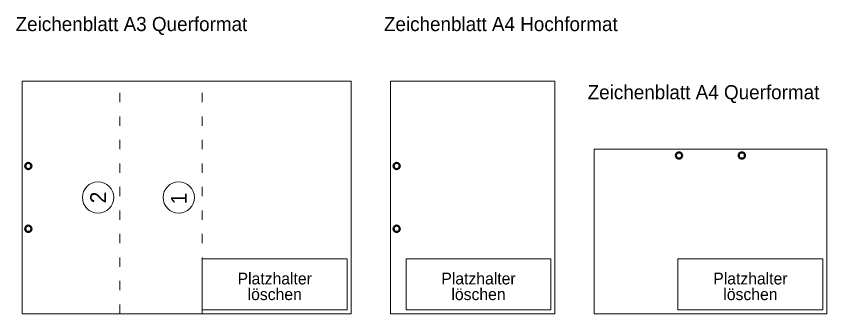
# Model space of a CAD drawing. Header units: millimetres. Extents: x -10 to 4154, y -219 to 3798.
# Drawn here: x 3111 to 4146, y 1598 to 1978 of the extents above; entities that cross this region are included whole.
import ezdxf
from ezdxf.enums import TextEntityAlignment as Align

# ---------------------------------------------------------------- set-up
doc = ezdxf.new("R2010")
doc.units = ezdxf.units.MM
doc.linetypes.add('ACAD_ISO03W100', pattern=[30, 12, -18])
for name, color, linetype, lineweight, true_color in [('Blattformate', 2, 'Continuous', 5, 0xffff00), ('Faltung', 7, 'ACAD_ISO03W100', 0, 0x000000), ('Hilfe', 6, 'Continuous', 5, 0xff00ff), ('Legende', 7, 'Continuous', 5, 0x000000), ('Lochung', 94, 'Continuous', 50, 0x008000), ('Nr', 1, 'Continuous', 5, 0xff0000), ('Platzhalter PK', 1, 'Continuous', 5, 0xff0000)]:
    doc.layers.add(name, color=color, linetype=linetype, lineweight=lineweight, true_color=true_color)
doc.styles.add('textstyle109', font='')
doc.styles.add('textstyle128', font='')
doc.styles.add('textstyle236', font='')
doc.styles.add('textstyle237', font='')
doc.styles.add('textstyle238', font='')
doc.styles.add('textstyle243', font='')
doc.styles.add('textstyle244', font='')
doc.styles.add('textstyle246', font='')
doc.styles.add('textstyle556', font='')
doc.styles.add('textstyle557', font='')
doc.styles.add('textstyle559', font='')
doc.styles.get('textstyle109').set_extended_font_data('TGL 31034-1')
doc.styles.get('textstyle128').set_extended_font_data('TGL 31034-1')
doc.styles.get('textstyle236').set_extended_font_data('TGL 31034-1')
doc.styles.get('textstyle237').set_extended_font_data('TGL 31034-1')
doc.styles.get('textstyle238').set_extended_font_data('TGL 31034-1')
doc.styles.get('textstyle243').set_extended_font_data('TGL 31034-1')
doc.styles.get('textstyle244').set_extended_font_data('TGL 31034-1')
doc.styles.get('textstyle246').set_extended_font_data('TGL 31034-1')
doc.styles.get('textstyle556').set_extended_font_data('TGL 31034-1')
doc.styles.get('textstyle557').set_extended_font_data('TGL 31034-1')
doc.styles.get('textstyle559').set_extended_font_data('TGL 31034-1')

msp = doc.modelspace()

# ---------------------------------------------------------------- linework, layer by layer
at = {"layer": 'Blattformate'}
for p, q in [((3118.9, 1598.1), (3118.9, 1895.1)), ((3118.9, 1895.1), (3538.9, 1895.1)), ((3538.9, 1598.1), (3538.9, 1895.1)), ((3588.9, 1598.1), (3588.9, 1895.1)), ((3588.9, 1895.1), (3798.9, 1895.1)), ((3798.9, 1598.1), (3798.9, 1895.1)), ((4145.9, 1808.1), (3848.9, 1808.1)), ((3848.9, 1808.1), (3848.9, 1598.1)), ((4145.9, 1598.1), (4145.9, 1808.1)), ((3118.9, 1598.1), (3538.9, 1598.1)), ((3588.9, 1598.1), (3798.9, 1598.1)), ((3848.9, 1598.1), (4145.9, 1598.1))]:
    msp.add_line(p, q, dxfattribs=at)
at = {"layer": 'Faltung'}
for p, q in [((3243.9, 1598.1), (3243.9, 1895.1)), ((3348.9, 1598.1), (3348.9, 1895.1))]:
    msp.add_line(p, q, dxfattribs=at)
at = {"layer": 'Lochung'}
for centre in [(3957.4, 1800.1), (4037.4, 1800.1), (3126.9, 1786.6), (3596.9, 1786.6), (3126.9, 1706.6), (3596.9, 1706.6)]:
    msp.add_circle(centre, 4, dxfattribs=at)
at = {"layer": 'Nr'}
for centre in [(3215.9, 1746.6), (3318.9, 1746.6)]:
    msp.add_circle(centre, 20, dxfattribs=at)
at = {"layer": 'Platzhalter PK'}
for p, q in [((3348.9, 1668.1), (3533.9, 1668.1)), ((3348.9, 1603.1), (3348.9, 1668.1)), ((3533.9, 1668.1), (3533.9, 1603.1)), ((3608.9, 1668.1), (3793.9, 1668.1)), ((3608.9, 1603.1), (3608.9, 1668.1)), ((3793.9, 1668.1), (3793.9, 1603.1)), ((3955.9, 1668.1), (4140.9, 1668.1)), ((3955.9, 1603.1), (3955.9, 1668.1)), ((4140.9, 1668.1), (4140.9, 1603.1)), ((3533.9, 1603.1), (3348.9, 1603.1)), ((3793.9, 1603.1), (3608.9, 1603.1)), ((4140.9, 1603.1), (3955.9, 1603.1))]:
    msp.add_line(p, q, dxfattribs=at)

# ---------------------------------------------------------------- texts
at = {"layer": 'Hilfe'}
for s, style, p in [('Platzhalter', 'textstyle246', (3441.4, 1643.1)), ('Platzhalter', 'textstyle243', (3701.4, 1643.1)), ('Platzhalter', 'textstyle244', (4048.4, 1643.1)), ('löschen', 'textstyle237', (3441.4, 1623.1)), ('löschen', 'textstyle238', (3701.4, 1623.1)), ('löschen', 'textstyle236', (4048.4, 1623.1))]:
    msp.add_text(s, height=15, dxfattribs=dict(at, style=style)).set_placement(p, align=Align.MIDDLE_CENTER)
at = {"layer": 'Legende'}
for s, style, p in [('Zeichenblatt A3 Querformat', 'textstyle559', (3110.7, 1976.9)), ('Zeichenblatt A4 Hochformat', 'textstyle557', (3580.7, 1976.9)), ('Zeichenblatt A4 Querformat', 'textstyle556', (3840.7, 1889.9))]:
    msp.add_text(s, height=18, dxfattribs=dict(at, style=style)).set_placement(p, align=Align.TOP_LEFT)
at = {"layer": 'Nr'}
for s, style, p in [('2', 'textstyle128', (3215.9, 1746.6)), ('1', 'textstyle109', (3318.9, 1745.2))]:
    msp.add_text(s, height=20, rotation=90, dxfattribs=dict(at, style=style)).set_placement(p, align=Align.MIDDLE_CENTER)

doc.saveas('drawing.dxf')
